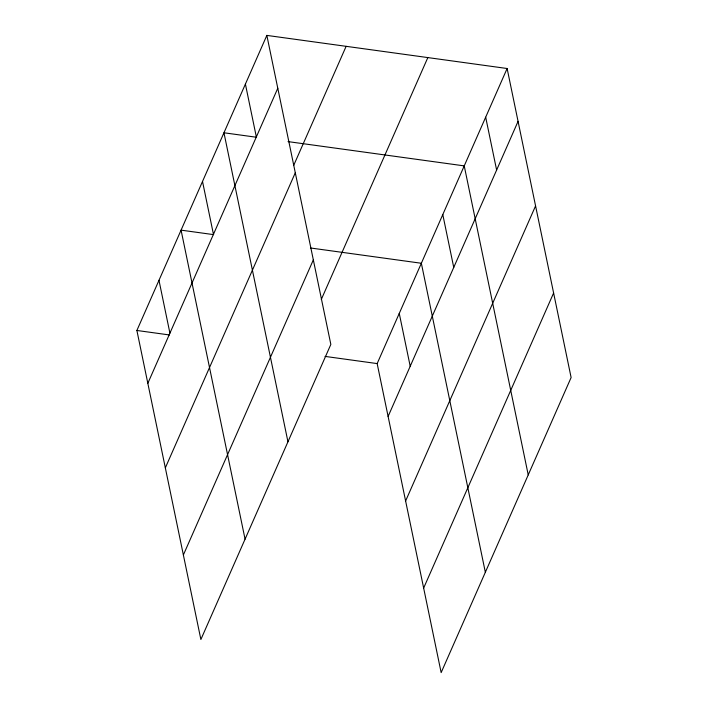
<?xml version="1.0" encoding="UTF-8"?>
<svg xmlns="http://www.w3.org/2000/svg" width="708" height="708" viewBox="0 0 708 708"><rect width="100%" height="100%" fill="white"/><g stroke="black" fill="none" stroke-linecap="round" stroke-linejoin="round"><path stroke-width="1.06" d="M266.845 35.4L330.84 344.415L200.877 639.492L136.883 330.468L266.845 35.4L507.123 68.508L571.117 377.532L441.155 672.6L377.16 363.585L507.123 68.508M147.822 383.32L277.784 88.252M293.616 165.557L346.132 46.33M165.336 467.855L295.289 172.787M183.372 554.957L313.334 259.88M321.29 299.484L427.836 57.587M388.108 416.437L518.07 121.36M405.613 500.972L535.575 205.895M423.649 588.065L553.612 292.997M256.544 137.263L223.958 132.777L287.952 441.792M288.041 141.609L464.236 165.884L528.23 474.9M213.657 234.64L181.071 230.144L245.065 539.169M310.467 247.977L421.349 263.261L485.343 572.276M136.883 330.468L169.469 334.964M325.025 356.398L377.16 363.585M485.679 117.201L496.627 170.044M442.792 214.568L453.74 267.42M399.259 313.423L410.206 366.275M245.402 84.084L256.34 136.936M202.515 181.46L213.453 234.313M158.973 280.306L169.92 333.158"/></g></svg>
